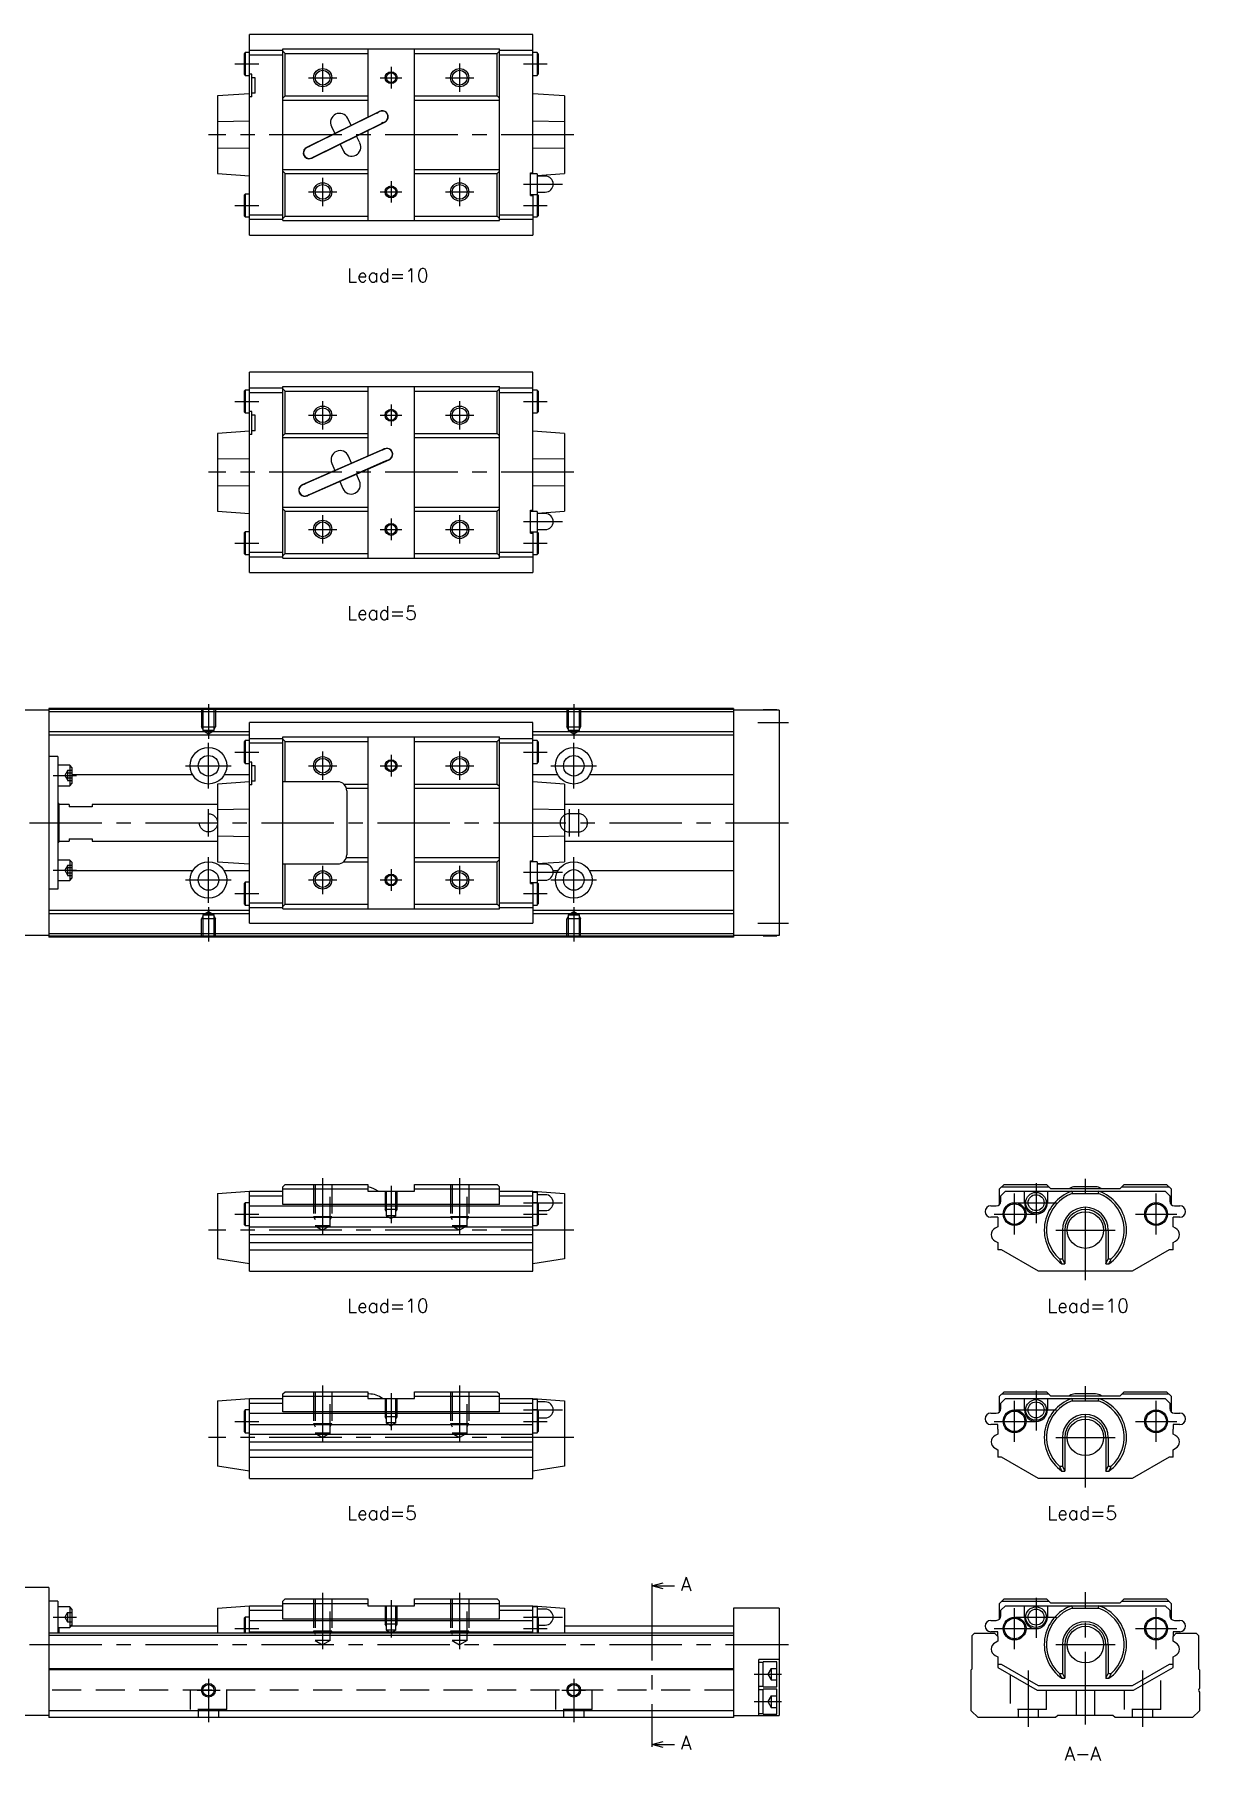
# Model space of a CAD drawing. Extents: x 0 to 424, y -8 to 379.
# Drawn here: x 169 to 424.1, y 0.6 to 378.5 of the extents above; entities that cross this region are included whole.
import ezdxf

# ---------------------------------------------------------------- set-up
doc = ezdxf.new("R2010")
doc.units = 0
doc.header["$LTSCALE"] = 0.5
doc.linetypes.add('CENTER', pattern=[50.8, 31.75, -6.35, 6.35, -6.35])
doc.linetypes.add('DASHED', pattern=[19.05, 12.7, -6.35])
for name, color, linetype in [('MSM_CENTER', 1, 'CENTER'), ('MSM_CONTINUOUS', 7, 'CONTINUOUS'), ('MSM_DASHED', 4, 'DASHED'), ('MSM_NARROW', 5, 'CONTINUOUS'), ('MSM_PART_NUMBER', 7, 'CONTINUOUS')]:
    doc.layers.add(name, color=color, linetype=linetype)
doc.styles.get("Standard").update_dxf_attribs({"font": 'txt.shx', "height": 1, "bigfont": 'bigfont.shx'})

msp = doc.modelspace()

# ---------------------------------------------------------------- linework, layer by layer
at = {"layer": 'MSM_CENTER'}
for p, q in [((212.91, 372.06), (218.11, 372.06)), ((232.11, 372.16), (232.11, 365.96)), ((247.11, 371.43), (247.11, 366.7)), ((262.11, 372.16), (262.11, 365.96)), ((276.11, 372.06), (281.31, 372.06)), ((229.01, 369.06), (235.21, 369.06)), ((244.74, 369.06), (249.47, 369.06)), ((259.01, 369.06), (265.21, 369.06)), ((287.11, 356.56), (207.11, 356.56)), ((229.01, 344.06), (235.21, 344.06)), ((232.11, 347.16), (232.11, 340.96)), ((244.74, 344.06), (249.47, 344.06)), ((247.11, 346.43), (247.11, 341.7)), ((259.01, 344.06), (265.21, 344.06)), ((262.11, 347.16), (262.11, 340.96)), ((276.11, 345.76), (284.61, 345.76)), ((212.91, 341.06), (218.11, 341.06)), ((276.11, 341.06), (281.31, 341.06)), ((212.91, 298.16), (218.11, 298.16)), ((229.01, 295.16), (235.21, 295.16)), ((232.11, 298.26), (232.11, 292.06)), ((244.74, 295.16), (249.47, 295.16)), ((247.11, 297.53), (247.11, 292.8)), ((259.01, 295.16), (265.21, 295.16)), ((262.11, 298.26), (262.11, 292.06)), ((276.11, 298.16), (281.31, 298.16)), ((287.11, 282.66), (207.11, 282.66)), ((232.11, 273.26), (232.11, 267.06)), ((247.11, 272.53), (247.11, 267.8)), ((262.11, 273.26), (262.11, 267.06)), ((229.01, 270.16), (235.21, 270.16)), ((244.74, 270.16), (249.47, 270.16)), ((259.01, 270.16), (265.21, 270.16)), ((276.11, 271.86), (284.61, 271.86)), ((212.91, 267.16), (218.11, 267.16)), ((276.11, 267.16), (281.31, 267.16)), ((207.11, 231.91), (207.11, 224.28)), ((287.11, 231.91), (287.11, 224.28)), ((327.41, 227.91), (334.11, 227.91)), ((207.11, 213.41), (207.11, 223.41)), ((287.11, 213.41), (287.11, 223.41)), ((212.91, 221.41), (218.11, 221.41)), ((232.11, 221.51), (232.11, 215.31)), ((247.11, 220.78), (247.11, 216.05)), ((262.11, 221.51), (262.11, 215.31)), ((276.11, 221.41), (281.31, 221.41)), ((173.11, 216.3), (178.21, 216.3)), ((202.11, 218.41), (212.11, 218.41)), ((229.01, 218.41), (235.21, 218.41)), ((244.74, 218.41), (249.47, 218.41)), ((259.01, 218.41), (265.21, 218.41)), ((282.11, 218.41), (292.11, 218.41)), ((207.11, 202.91), (207.11, 208.91)), ((286.11, 208.91), (286.11, 202.91)), ((288.11, 208.91), (288.11, 202.91)), ((117.11, 205.91), (334.11, 205.91)), ((207.11, 188.41), (207.11, 198.41)), ((232.11, 196.51), (232.11, 190.31)), ((262.11, 196.51), (262.11, 190.31)), ((287.11, 188.41), (287.11, 198.41)), ((173.11, 195.52), (178.21, 195.52)), ((202.11, 193.41), (212.11, 193.41)), ((229.01, 193.41), (235.21, 193.41)), ((244.74, 193.41), (249.47, 193.41)), ((247.11, 195.78), (247.11, 191.05)), ((259.01, 193.41), (265.21, 193.41)), ((276.11, 195.11), (284.61, 195.11)), ((282.11, 193.41), (292.11, 193.41)), ((212.91, 190.41), (218.11, 190.41)), ((276.11, 190.41), (281.31, 190.41)), ((207.11, 187.42), (207.11, 179.91)), ((287.11, 187.42), (287.11, 179.91)), ((327.41, 183.91), (334.11, 183.91)), ((232.11, 128.1), (232.11, 115.71)), ((247.11, 126.45), (247.11, 118.29)), ((262.11, 128.1), (262.11, 115.71)), ((383.65, 115.75), (383.65, 124.75)), ((388.35, 127), (388.35, 118.25)), ((399.15, 105.75), (399.15, 128.05)), ((414.65, 115.75), (414.65, 124.75)), ((276.11, 122.75), (284.61, 122.75)), ((383.85, 122.75), (392.85, 122.75)), ((212.91, 120.25), (218.11, 120.25)), ((276.11, 120.25), (281.31, 120.25)), ((379.15, 120.25), (388.15, 120.25)), ((410.15, 120.25), (419.15, 120.25)), ((287.11, 116.75), (207.11, 116.75)), ((392.65, 116.75), (405.65, 116.75)), ((232.11, 82.72), (232.11, 70.34)), ((247.11, 81.07), (247.11, 72.91)), ((262.11, 82.72), (262.11, 70.34)), ((383.65, 70.37), (383.65, 79.37)), ((388.35, 81.62), (388.35, 72.87)), ((399.15, 60.37), (399.15, 82.67)), ((414.65, 70.37), (414.65, 79.37)), ((276.11, 77.37), (284.61, 77.37)), ((383.85, 77.37), (392.85, 77.37)), ((212.91, 74.87), (218.11, 74.87)), ((276.11, 74.87), (281.31, 74.87)), ((379.15, 74.87), (388.15, 74.87)), ((410.15, 74.87), (419.15, 74.87)), ((287.11, 71.37), (207.11, 71.37)), ((392.65, 71.37), (405.65, 71.37)), ((304.17, 38.36), (304.17, 4.63)), ((232.11, 37.35), (232.11, 24.96)), ((247.11, 35.7), (247.11, 27.54)), ((262.11, 37.35), (262.11, 24.96)), ((388.35, 36.25), (388.35, 27.5)), ((399.15, 8.5), (399.15, 37.5)), ((173.11, 32), (178.21, 32)), ((276.11, 32), (284.61, 32)), ((383.65, 25), (383.65, 34)), ((383.85, 32), (392.85, 32)), ((414.65, 25), (414.65, 34)), ((212.91, 29.5), (218.11, 29.5)), ((276.11, 29.5), (281.31, 29.5)), ((379.15, 29.5), (388.15, 29.5)), ((410.15, 29.5), (419.15, 29.5)), ((117.11, 26), (334.11, 26)), ((392.65, 26), (405.65, 26)), ((326.61, 19.5), (332.61, 19.5)), ((386.65, 20.29), (386.65, 8)), ((411.65, 20.29), (411.65, 8)), ((204.61, 16), (209.68, 16)), ((207.11, 18.5), (207.11, 9)), ((284.53, 16), (289.68, 16)), ((287.11, 18.5), (287.11, 9)), ((326.61, 13.5), (332.61, 13.5))]:
    msp.add_line(p, q, dxfattribs=at)
at = {"layer": 'MSM_CONTINUOUS'}
for p, q in [((278.11, 378.51), (216.11, 378.51)), ((216.11, 334.61), (216.11, 378.51)), ((278.11, 348.01), (278.11, 378.51)), ((215.16, 374.56), (214.91, 374.31)), ((214.91, 374.31), (214.91, 369.81)), ((216.11, 374.56), (215.16, 374.56)), ((215.16, 374.56), (215.16, 369.56)), ((216.11, 375.06), (223.41, 375.06)), ((223.41, 337.76), (223.41, 375.36)), ((223.41, 375.36), (270.81, 375.36)), ((223.91, 374.36), (223.41, 374.86)), ((223.91, 365.06), (223.91, 374.36)), ((223.91, 374.36), (242.01, 374.36)), ((242.01, 375.36), (242.01, 360.41)), ((252.21, 337.76), (252.21, 375.36)), ((252.21, 374.36), (270.31, 374.36)), ((270.81, 374.86), (270.31, 374.36)), ((270.31, 365.06), (270.31, 374.36)), ((270.81, 337.76), (270.81, 375.36)), ((270.81, 375.06), (278.11, 375.06)), ((279.06, 374.56), (278.11, 374.56)), ((279.06, 374.56), (279.06, 369.56)), ((279.31, 374.31), (279.06, 374.56)), ((279.31, 374.31), (279.31, 369.81)), ((216.11, 374.06), (223.41, 374.06)), ((270.81, 374.06), (278.11, 374.06)), ((214.91, 369.81), (215.16, 369.56)), ((215.16, 369.56), (216.11, 369.56)), ((216.61, 369.86), (216.11, 369.86)), ((216.61, 364.86), (216.61, 369.86)), ((217.31, 369.06), (216.61, 369.06)), ((217.31, 365.66), (217.31, 369.06)), ((278.11, 369.56), (279.06, 369.56)), ((279.06, 369.56), (279.31, 369.81)), ((216.11, 365.56), (209.11, 365.06)), ((209.11, 365.06), (209.11, 348.06)), ((216.61, 364.86), (216.11, 364.86)), ((217.31, 365.66), (216.61, 365.66)), ((223.41, 364.56), (223.91, 365.06)), ((223.41, 364.16), (242.01, 364.16)), ((223.91, 365.06), (242.01, 365.06)), ((252.21, 365.06), (270.31, 365.06)), ((252.21, 364.16), (270.81, 364.16)), ((270.31, 365.06), (270.81, 364.56)), ((285.11, 365.06), (278.11, 365.56)), ((285.11, 365.06), (285.11, 348.06)), ((216.11, 359.52), (209.11, 359.43)), ((244.58, 361.68), (228.58, 353.78)), ((243.87, 361.27), (229.34, 354.09)), ((229.73, 351.45), (245.73, 359.35)), ((230.44, 351.85), (244.98, 359.03)), ((238.37, 358.61), (237.62, 360.14)), ((243.87, 361.27), (244.2, 361.4)), ((244.6, 361.63), (244.29, 361.48)), ((245.28, 359.22), (244.98, 359.03)), ((245.39, 359.23), (245.71, 359.39)), ((285.11, 359.43), (278.11, 359.52)), ((234.03, 358.37), (234.79, 356.84)), ((240.28, 354.76), (239.52, 356.28)), ((242.01, 357.51), (242.01, 337.76)), ((209.11, 353.69), (216.11, 353.6)), ((228.92, 353.89), (228.6, 353.73)), ((229.03, 353.9), (229.34, 354.09)), ((229.71, 351.49), (230.02, 351.64)), ((230.11, 351.72), (230.44, 351.85)), ((235.94, 354.51), (236.69, 352.99)), ((278.11, 353.6), (285.11, 353.69)), ((209.11, 348.06), (216.11, 347.56)), ((223.41, 348.96), (242.01, 348.96)), ((223.91, 348.06), (223.41, 348.56)), ((223.91, 348.06), (242.01, 348.06)), ((223.91, 338.76), (223.91, 348.06)), ((252.21, 348.96), (270.81, 348.96)), ((252.21, 348.06), (270.31, 348.06)), ((270.81, 348.56), (270.31, 348.06)), ((270.31, 338.76), (270.31, 348.06)), ((277.61, 348.26), (278.11, 348.26)), ((277.61, 343.26), (277.61, 348.26)), ((279.11, 348.01), (277.61, 348.01)), ((279.11, 347.63), (285.11, 348.06)), ((279.11, 348.01), (279.11, 343.51)), ((280.86, 347.51), (279.11, 347.51)), ((279.11, 344.01), (280.86, 344.01)), ((215.16, 343.56), (214.91, 343.31)), ((214.91, 343.31), (214.91, 338.81)), ((215.16, 343.56), (215.16, 338.56)), ((216.11, 343.56), (215.16, 343.56)), ((277.61, 343.51), (279.11, 343.51)), ((277.61, 343.26), (278.11, 343.26)), ((278.11, 343.51), (278.11, 334.61)), ((279.06, 343.51), (279.06, 338.56)), ((279.31, 343.31), (279.11, 343.51)), ((279.31, 343.31), (279.31, 338.81)), ((214.91, 338.81), (215.16, 338.56)), ((215.16, 338.56), (216.11, 338.56)), ((216.11, 339.06), (223.41, 339.06)), ((216.11, 338.06), (223.41, 338.06)), ((223.41, 338.26), (223.91, 338.76)), ((223.41, 337.76), (270.81, 337.76)), ((223.91, 338.76), (242.01, 338.76)), ((252.21, 338.76), (270.31, 338.76)), ((270.31, 338.76), (270.81, 338.26)), ((270.81, 339.06), (278.11, 339.06)), ((270.81, 338.06), (278.11, 338.06)), ((278.11, 338.56), (279.06, 338.56)), ((279.06, 338.56), (279.31, 338.81)), ((216.11, 334.61), (278.11, 334.61)), ((278.11, 304.61), (216.11, 304.61)), ((216.11, 260.71), (216.11, 304.61)), ((278.11, 274.11), (278.11, 304.61)), ((215.16, 300.66), (214.91, 300.41)), ((214.91, 300.41), (214.91, 295.91)), ((216.11, 300.66), (215.16, 300.66)), ((215.16, 300.66), (215.16, 295.66)), ((216.11, 301.16), (223.41, 301.16)), ((216.11, 300.16), (223.41, 300.16)), ((223.41, 263.86), (223.41, 301.46)), ((223.41, 301.46), (270.81, 301.46)), ((223.91, 300.46), (223.41, 300.96)), ((223.91, 291.16), (223.91, 300.46)), ((223.91, 300.46), (242.01, 300.46)), ((242.01, 301.46), (242.01, 286.21)), ((252.21, 263.86), (252.21, 301.46)), ((252.21, 300.46), (270.31, 300.46)), ((270.81, 300.96), (270.31, 300.46)), ((270.31, 291.16), (270.31, 300.46)), ((270.81, 263.86), (270.81, 301.46)), ((270.81, 301.16), (278.11, 301.16)), ((270.81, 300.16), (278.11, 300.16)), ((279.06, 300.66), (278.11, 300.66)), ((279.06, 300.66), (279.06, 295.66)), ((279.31, 300.41), (279.06, 300.66)), ((279.31, 300.41), (279.31, 295.91)), ((214.91, 295.91), (215.16, 295.66)), ((215.16, 295.66), (216.11, 295.66)), ((216.61, 295.96), (216.11, 295.96)), ((216.61, 290.96), (216.61, 295.96)), ((217.31, 295.16), (216.61, 295.16)), ((217.31, 291.76), (217.31, 295.16)), ((278.11, 295.66), (279.06, 295.66)), ((279.06, 295.66), (279.31, 295.91)), ((216.11, 291.66), (209.11, 291.16)), ((209.11, 291.16), (209.11, 274.16)), ((217.31, 291.76), (216.61, 291.76)), ((223.41, 290.66), (223.91, 291.16)), ((223.91, 291.16), (242.01, 291.16)), ((252.21, 291.16), (270.31, 291.16)), ((270.31, 291.16), (270.81, 290.66)), ((285.11, 291.16), (278.11, 291.66)), ((285.11, 291.16), (285.11, 274.16)), ((216.61, 290.96), (216.11, 290.96)), ((223.41, 290.26), (242.01, 290.26)), ((245.63, 287.8), (227.63, 279.9)), ((244.9, 287.43), (228.4, 280.18)), ((245.65, 287.76), (245.33, 287.61)), ((252.21, 290.26), (270.81, 290.26)), ((216.11, 285.62), (209.11, 285.53)), ((228.68, 277.52), (246.68, 285.42)), ((229.41, 277.9), (245.91, 285.14)), ((234.12, 284.6), (234.8, 283.05)), ((238.46, 284.66), (237.78, 286.21)), ((246.33, 285.32), (246.66, 285.47)), ((285.11, 285.53), (278.11, 285.62)), ((209.11, 279.79), (216.11, 279.7)), ((227.98, 280), (227.65, 279.86)), ((235.85, 280.67), (236.53, 279.11)), ((240.19, 280.72), (239.51, 282.27)), ((242.01, 283.37), (242.01, 263.86)), ((278.11, 279.7), (285.11, 279.79)), ((228.66, 277.57), (228.98, 277.71)), ((209.11, 274.16), (216.11, 273.66)), ((223.41, 275.06), (242.01, 275.06)), ((223.91, 274.16), (223.41, 274.66)), ((223.91, 274.16), (242.01, 274.16)), ((223.91, 264.86), (223.91, 274.16)), ((252.21, 275.06), (270.81, 275.06)), ((252.21, 274.16), (270.31, 274.16)), ((270.81, 274.66), (270.31, 274.16)), ((270.31, 264.86), (270.31, 274.16)), ((277.61, 274.36), (278.11, 274.36)), ((277.61, 269.36), (277.61, 274.36)), ((279.11, 274.11), (277.61, 274.11)), ((279.11, 273.73), (285.11, 274.16)), ((279.11, 274.11), (279.11, 269.61)), ((280.86, 273.61), (279.11, 273.61)), ((215.16, 269.66), (214.91, 269.41)), ((214.91, 269.41), (214.91, 264.91)), ((215.16, 269.66), (215.16, 264.66)), ((216.11, 269.66), (215.16, 269.66)), ((277.61, 269.61), (279.11, 269.61)), ((277.61, 269.36), (278.11, 269.36)), ((278.11, 269.61), (278.11, 260.71)), ((279.06, 269.61), (279.06, 264.66)), ((279.11, 270.11), (280.86, 270.11)), ((279.31, 269.41), (279.11, 269.61)), ((279.31, 269.41), (279.31, 264.91)), ((214.91, 264.91), (215.16, 264.66)), ((215.16, 264.66), (216.11, 264.66)), ((216.11, 265.16), (223.41, 265.16)), ((223.41, 264.36), (223.91, 264.86)), ((223.91, 264.86), (242.01, 264.86)), ((252.21, 264.86), (270.31, 264.86)), ((270.31, 264.86), (270.81, 264.36)), ((270.81, 265.16), (278.11, 265.16)), ((278.11, 264.66), (279.06, 264.66)), ((279.06, 264.66), (279.31, 264.91)), ((216.11, 264.16), (223.41, 264.16)), ((223.41, 263.86), (270.81, 263.86)), ((270.81, 264.16), (278.11, 264.16)), ((216.11, 260.71), (278.11, 260.71)), ((172.11, 230.61), (119.11, 230.61)), ((322.11, 230.91), (172.11, 230.91)), ((172.11, 230.91), (172.11, 180.91)), ((322.11, 230.71), (172.11, 230.71)), ((322.11, 230.91), (322.11, 180.91)), ((332.11, 230.61), (322.11, 230.61)), ((328.61, 230.61), (328.61, 230.66)), ((331.61, 230.66), (328.61, 230.66)), ((331.61, 230.61), (331.61, 230.66)), ((332.11, 230.61), (332.11, 181.21)), ((322.11, 230.21), (172.11, 230.21)), ((278.11, 227.86), (216.11, 227.86)), ((216.11, 183.96), (216.11, 227.86)), ((278.11, 197.36), (278.11, 227.86)), ((216.11, 225.81), (172.11, 225.81)), ((216.11, 225.11), (172.11, 225.11)), ((215.16, 223.91), (214.91, 223.66)), ((214.91, 223.66), (214.91, 219.16)), ((216.11, 223.91), (215.16, 223.91)), ((215.16, 223.91), (215.16, 218.91)), ((216.11, 224.41), (223.41, 224.41)), ((216.11, 223.41), (223.41, 223.41)), ((223.41, 224.71), (270.81, 224.71)), ((223.41, 187.11), (223.41, 224.71)), ((223.91, 223.71), (223.41, 224.21)), ((223.91, 223.71), (242.01, 223.71)), ((223.91, 214.91), (223.91, 223.71)), ((242.01, 224.71), (242.01, 187.11)), ((252.21, 187.11), (252.21, 224.71)), ((252.21, 223.71), (270.31, 223.71)), ((270.81, 224.21), (270.31, 223.71)), ((270.31, 214.41), (270.31, 223.71)), ((270.81, 187.11), (270.81, 224.71)), ((270.81, 224.41), (278.11, 224.41)), ((270.81, 223.41), (278.11, 223.41)), ((322.11, 225.81), (278.11, 225.81)), ((322.11, 225.11), (278.11, 225.11)), ((279.06, 223.91), (278.11, 223.91)), ((279.06, 223.91), (279.06, 218.91)), ((279.31, 223.66), (279.06, 223.91)), ((279.31, 223.66), (279.31, 219.16)), ((174.11, 220.41), (172.11, 220.41)), ((174.11, 220.41), (174.11, 191.41)), ((216.61, 219.21), (216.11, 219.21)), ((216.61, 214.21), (216.61, 219.21)), ((176.71, 218.55), (174.11, 218.55)), ((176.71, 218.55), (176.71, 214.05)), ((177.21, 218.05), (176.71, 218.55)), ((177.21, 218.05), (177.21, 214.55)), ((203.62, 216.45), (177.21, 216.45)), ((216.11, 216.45), (210.59, 216.45)), ((214.91, 219.16), (215.16, 218.91)), ((215.16, 218.91), (216.11, 218.91)), ((217.31, 218.41), (216.61, 218.41)), ((217.31, 215.01), (217.31, 218.41)), ((278.11, 218.91), (279.06, 218.91)), ((283.62, 216.45), (278.11, 216.45)), ((279.06, 218.91), (279.31, 219.16)), ((322.11, 216.45), (290.59, 216.45)), ((174.11, 214.05), (176.71, 214.05)), ((176.71, 214.05), (177.21, 214.55)), ((216.11, 214.91), (209.11, 214.41)), ((209.11, 214.41), (209.11, 197.41)), ((216.61, 214.21), (216.11, 214.21)), ((217.31, 215.01), (216.61, 215.01)), ((235.41, 214.91), (223.41, 214.91)), ((236.73, 214.41), (242.01, 214.41)), ((237.31, 213.51), (242.01, 213.51)), ((237.41, 212.91), (237.41, 198.91)), ((252.21, 214.41), (270.31, 214.41)), ((252.21, 213.51), (270.81, 213.51)), ((270.31, 214.41), (270.81, 213.91)), ((285.11, 214.41), (278.11, 214.91)), ((285.11, 214.41), (285.11, 197.41)), ((174.31, 210.16), (174.11, 210.16)), ((174.31, 210.16), (174.31, 201.66)), ((176.61, 209.91), (174.31, 209.91)), ((176.61, 209.91), (176.61, 209.41)), ((181.61, 209.41), (176.61, 209.41)), ((181.61, 209.91), (181.61, 209.41)), ((209.11, 209.91), (181.61, 209.91)), ((216.11, 208.87), (209.11, 208.78)), ((285.11, 208.78), (278.11, 208.87)), ((322.11, 209.91), (285.11, 209.91)), ((174.11, 201.66), (174.31, 201.66)), ((174.31, 201.91), (176.61, 201.91)), ((176.61, 202.41), (181.61, 202.41)), ((176.61, 202.41), (176.61, 201.91)), ((181.61, 202.41), (181.61, 201.91)), ((181.61, 201.91), (209.11, 201.91)), ((209.11, 203.04), (216.11, 202.95)), ((278.11, 202.95), (285.11, 203.04)), ((285.11, 201.91), (322.11, 201.91)), ((176.71, 197.77), (174.11, 197.77)), ((176.71, 197.77), (176.71, 193.27)), ((177.21, 197.27), (176.71, 197.77)), ((177.21, 197.27), (177.21, 193.77)), ((209.11, 197.41), (216.11, 196.91)), ((223.41, 196.91), (235.41, 196.91)), ((223.91, 188.11), (223.91, 196.91)), ((236.73, 197.41), (242.01, 197.41)), ((237.31, 198.31), (242.01, 198.31)), ((252.21, 198.31), (270.81, 198.31)), ((252.21, 197.41), (270.31, 197.41)), ((270.81, 197.91), (270.31, 197.41)), ((270.31, 188.11), (270.31, 197.41)), ((277.61, 197.61), (278.11, 197.61)), ((277.61, 192.61), (277.61, 197.61)), ((279.11, 197.36), (277.61, 197.36)), ((279.11, 196.98), (285.11, 197.41)), ((279.11, 197.36), (279.11, 192.86)), ((280.86, 196.86), (279.11, 196.86)), ((174.11, 193.27), (176.71, 193.27)), ((176.71, 193.27), (177.21, 193.77)), ((203.62, 195.37), (177.21, 195.37)), ((216.11, 195.37), (210.59, 195.37)), ((215.16, 192.91), (214.91, 192.66)), ((215.16, 192.91), (215.16, 187.91)), ((216.11, 192.91), (215.16, 192.91)), ((277.61, 192.86), (279.11, 192.86)), ((278.11, 192.86), (278.11, 183.96)), ((279.06, 192.86), (279.06, 187.91)), ((279.11, 193.36), (280.86, 193.36)), ((279.31, 192.66), (279.11, 192.86)), ((283.62, 195.37), (282.59, 195.37)), ((322.11, 195.37), (290.59, 195.37)), ((174.11, 191.41), (172.11, 191.41)), ((214.91, 192.66), (214.91, 188.16)), ((277.61, 192.61), (278.11, 192.61)), ((279.31, 192.66), (279.31, 188.16)), ((216.11, 186.71), (172.11, 186.71)), ((216.11, 186.01), (172.11, 186.01)), ((214.91, 188.16), (215.16, 187.91)), ((215.16, 187.91), (216.11, 187.91)), ((216.11, 188.41), (223.41, 188.41)), ((216.11, 187.41), (223.41, 187.41)), ((223.41, 187.61), (223.91, 188.11)), ((223.41, 187.11), (270.81, 187.11)), ((223.91, 188.11), (242.01, 188.11)), ((252.21, 188.11), (270.31, 188.11)), ((270.31, 188.11), (270.81, 187.61)), ((270.81, 188.41), (278.11, 188.41)), ((270.81, 187.41), (278.11, 187.41)), ((278.11, 187.91), (279.06, 187.91)), ((322.11, 186.71), (278.11, 186.71)), ((322.11, 186.01), (278.11, 186.01)), ((279.06, 187.91), (279.31, 188.16)), ((322.11, 181.61), (172.11, 181.61)), ((216.11, 183.96), (278.11, 183.96)), ((172.11, 181.21), (119.11, 181.21)), ((322.11, 181.11), (172.11, 181.11)), ((322.11, 180.91), (172.11, 180.91)), ((332.11, 181.21), (322.11, 181.21)), ((328.61, 181.16), (328.61, 181.21)), ((328.61, 181.16), (331.61, 181.16)), ((331.61, 181.16), (331.61, 181.21)), ((209.11, 124.75), (216.11, 125.25)), ((209.11, 124.75), (209.11, 110.43)), ((216.11, 125.25), (223.41, 125.25)), ((216.11, 107.75), (216.11, 125.25)), ((223.41, 126.25), (223.91, 126.75)), ((223.41, 122.33), (223.41, 126.25)), ((223.41, 125.75), (242.01, 125.75)), ((223.91, 126.75), (242.01, 126.75)), ((242.01, 126.75), (242.01, 125.25)), ((242.01, 125.25), (252.21, 125.25)), ((252.21, 125.25), (252.21, 126.75)), ((252.21, 126.75), (270.31, 126.75)), ((252.21, 125.75), (270.81, 125.75)), ((270.31, 126.75), (270.81, 126.25)), ((270.81, 122.33), (270.81, 126.25)), ((270.81, 125.25), (278.11, 125.25)), ((278.11, 125.25), (285.11, 124.75)), ((278.11, 107.75), (278.11, 125.25)), ((279.11, 125), (278.11, 125)), ((279.11, 125), (279.11, 122.7)), ((285.11, 124.75), (285.11, 110.43)), ((381.34, 126.75), (380.34, 125.75)), ((380.34, 122.33), (380.34, 125.75)), ((380.65, 124.25), (381.65, 125.25)), ((380.84, 126.25), (391.15, 126.25)), ((381.34, 126.75), (390.65, 126.75)), ((381.65, 125.25), (416.65, 125.25)), ((385.85, 122.75), (385.85, 125.25)), ((391.55, 125.85), (390.65, 126.75)), ((390.85, 125.25), (390.85, 122.75)), ((391.55, 125.85), (406.75, 125.85)), ((396.19, 125.25), (396.27, 124.75)), ((396.27, 124.75), (402.02, 124.75)), ((396.9, 126.25), (396.83, 126.24)), ((401.39, 126.25), (396.9, 126.25)), ((402.02, 124.75), (402.1, 125.25)), ((407.65, 126.75), (406.75, 125.85)), ((407.15, 126.25), (417.44, 126.25)), ((407.65, 126.75), (416.94, 126.75)), ((416.65, 125.25), (417.65, 124.25)), ((417.94, 125.75), (416.94, 126.75)), ((417.94, 125.75), (417.94, 122.33)), ((215.16, 122.75), (214.91, 122.5)), ((214.91, 122.5), (214.91, 118)), ((216.11, 122.75), (215.16, 122.75)), ((215.16, 122.75), (215.16, 117.75)), ((216.11, 124.25), (223.41, 124.25)), ((216.11, 122.05), (278.11, 122.05)), ((270.81, 122.33), (223.41, 122.33)), ((270.81, 124.25), (278.11, 124.25)), ((279.06, 122.75), (278.11, 122.75)), ((279.31, 122.5), (279.06, 122.75)), ((279.06, 122.75), (279.06, 117.75)), ((280.86, 124.5), (279.11, 124.5)), ((279.31, 122.5), (279.31, 118)), ((279.31, 121), (280.86, 121)), ((378.45, 122.05), (379.65, 122.05)), ((380.65, 123.05), (380.65, 124.25)), ((417.65, 124.25), (417.65, 123.05)), ((418.65, 122.05), (419.85, 122.05)), ((214.91, 118), (215.16, 117.75)), ((215.16, 117.75), (216.11, 117.75)), ((216.11, 119.55), (278.11, 119.55)), ((216.11, 117.47), (278.11, 117.47)), ((278.11, 117.75), (279.06, 117.75)), ((279.06, 117.75), (279.31, 118)), ((379.95, 119.55), (378.45, 119.55)), ((379.95, 117.47), (379.39, 117.15)), ((379.95, 119.55), (379.95, 117.47)), ((419.85, 119.55), (418.35, 119.55)), ((418.35, 117.47), (418.35, 119.55)), ((418.91, 117.15), (418.35, 117.47)), ((216.11, 115.75), (278.11, 115.75)), ((216.11, 114.02), (278.11, 114.02)), ((379.39, 114.35), (379.95, 114.02)), ((379.95, 114.02), (379.95, 112.41)), ((394.15, 116.75), (394.15, 110.43)), ((394.65, 116.75), (394.65, 109.37)), ((403.65, 116.75), (403.65, 109.37)), ((404.15, 116.75), (404.15, 110.43)), ((418.35, 114.02), (418.91, 114.35)), ((418.35, 112.41), (418.35, 114.02)), ((216.11, 109.37), (209.11, 110.43)), ((216.11, 112.41), (278.11, 112.41)), ((285.11, 110.43), (278.11, 109.37)), ((380.8, 112.41), (379.95, 112.41)), ((388.87, 107.75), (380.8, 112.41)), ((393.46, 110.43), (394.15, 110.43)), ((394.15, 110.43), (394.65, 109.37)), ((403.65, 109.37), (404.15, 110.43)), ((404.15, 110.43), (404.83, 110.43)), ((417.5, 112.41), (409.42, 107.75)), ((418.35, 112.41), (417.5, 112.41)), ((216.11, 107.75), (278.11, 107.75)), ((409.42, 107.75), (388.87, 107.75)), ((393.99, 109.37), (394.65, 109.37)), ((403.65, 109.37), (404.3, 109.37)), ((209.11, 79.37), (216.11, 79.87)), ((209.11, 79.37), (209.11, 65.05)), ((216.11, 79.87), (223.41, 79.87)), ((216.11, 62.37), (216.11, 79.87)), ((223.41, 80.87), (223.91, 81.37)), ((223.41, 76.96), (223.41, 80.87)), ((223.41, 80.37), (242.01, 80.37)), ((223.91, 81.37), (242.01, 81.37)), ((242.01, 81.37), (242.01, 79.87)), ((242.26, 80.87), (242.01, 80.87)), ((242.01, 79.87), (252.21, 79.87)), ((252.21, 79.87), (252.21, 81.37)), ((252.21, 81.37), (270.31, 81.37)), ((252.21, 80.37), (270.81, 80.37)), ((270.31, 81.37), (270.81, 80.87)), ((270.81, 76.96), (270.81, 80.87)), ((270.81, 79.87), (278.11, 79.87)), ((278.11, 79.87), (285.11, 79.37)), ((278.11, 62.37), (278.11, 79.87)), ((279.11, 79.62), (278.11, 79.62)), ((279.11, 79.62), (279.11, 77.32)), ((285.11, 79.37), (285.11, 65.05)), ((381.34, 81.37), (380.34, 80.37)), ((380.34, 76.96), (380.34, 80.37)), ((380.65, 78.87), (381.65, 79.87)), ((380.84, 80.87), (391.15, 80.87)), ((381.34, 81.37), (390.65, 81.37)), ((381.65, 79.87), (416.65, 79.87)), ((385.85, 77.37), (385.85, 79.87)), ((391.55, 80.47), (390.65, 81.37)), ((390.85, 79.87), (390.85, 77.37)), ((391.55, 80.47), (406.75, 80.47)), ((396.19, 79.87), (396.27, 79.37)), ((396.27, 79.37), (402.02, 79.37)), ((396.9, 80.87), (396.83, 80.87)), ((401.39, 80.87), (396.9, 80.87)), ((402.02, 79.37), (402.1, 79.87)), ((407.65, 81.37), (406.75, 80.47)), ((407.15, 80.87), (417.44, 80.87)), ((407.65, 81.37), (416.94, 81.37)), ((416.65, 79.87), (417.65, 78.87)), ((417.94, 80.37), (416.94, 81.37)), ((417.94, 80.37), (417.94, 76.96)), ((215.16, 77.37), (214.91, 77.12)), ((214.91, 77.12), (214.91, 72.62)), ((216.11, 77.37), (215.16, 77.37)), ((215.16, 77.37), (215.16, 72.37)), ((216.11, 78.87), (223.41, 78.87)), ((216.11, 76.67), (278.11, 76.67)), ((270.81, 76.96), (223.41, 76.96)), ((270.81, 78.87), (278.11, 78.87)), ((279.06, 77.37), (278.11, 77.37)), ((279.31, 77.12), (279.06, 77.37)), ((279.06, 77.37), (279.06, 72.37)), ((280.86, 79.12), (279.11, 79.12)), ((279.31, 77.12), (279.31, 72.62)), ((279.31, 75.62), (280.86, 75.62)), ((378.45, 76.67), (379.65, 76.67)), ((380.65, 77.67), (380.65, 78.87)), ((417.65, 78.87), (417.65, 77.67)), ((418.65, 76.67), (419.85, 76.67)), ((214.91, 72.62), (215.16, 72.37)), ((215.16, 72.37), (216.11, 72.37)), ((216.11, 74.17), (278.11, 74.17)), ((216.11, 72.1), (278.11, 72.1)), ((278.11, 72.37), (279.06, 72.37)), ((279.06, 72.37), (279.31, 72.62)), ((379.95, 74.17), (378.45, 74.17)), ((379.95, 72.1), (379.39, 71.77)), ((379.95, 73.17), (379.95, 74.17)), ((379.95, 73.17), (379.95, 72.1)), ((419.85, 74.17), (418.35, 74.17)), ((418.35, 74.17), (418.35, 73.17)), ((418.35, 72.1), (418.35, 73.17)), ((418.91, 71.77), (418.35, 72.1)), ((216.11, 70.37), (278.11, 70.37)), ((216.11, 68.65), (278.11, 68.65)), ((379.39, 68.97), (379.95, 68.65)), ((379.95, 68.65), (379.95, 67.04)), ((394.15, 71.37), (394.15, 65.05)), ((394.65, 71.37), (394.65, 63.99)), ((403.65, 71.37), (403.65, 63.99)), ((404.15, 71.37), (404.15, 65.05)), ((418.35, 68.65), (418.91, 68.97)), ((418.35, 67.04), (418.35, 68.65)), ((216.11, 63.99), (209.11, 65.05)), ((216.11, 67.04), (278.11, 67.04)), ((285.11, 65.05), (278.11, 63.99)), ((380.8, 67.04), (379.95, 67.04)), ((388.87, 62.37), (380.8, 67.04)), ((393.46, 65.05), (394.15, 65.05)), ((394.15, 65.05), (394.65, 63.99)), ((403.65, 63.99), (404.15, 65.05)), ((404.15, 65.05), (404.83, 65.05)), ((417.5, 67.04), (409.42, 62.37)), ((418.35, 67.04), (417.5, 67.04)), ((216.11, 62.37), (278.11, 62.37)), ((409.42, 62.37), (388.87, 62.37)), ((393.99, 63.99), (394.65, 63.99)), ((403.65, 63.99), (404.3, 63.99)), ((172.11, 38.5), (161.61, 38.5)), ((172.11, 38.5), (172.11, 10)), ((304.17, 38.86), (306.67, 39.53)), ((304.17, 39.36), (304.17, 38.36)), ((306.67, 38.19), (304.17, 38.86)), ((304.17, 38.86), (309.17, 38.86)), ((174.11, 35.5), (172.11, 35.5)), ((174.11, 35.5), (174.11, 28.5)), ((176.71, 34.25), (174.11, 34.25)), ((177.21, 33.75), (176.71, 34.25)), ((176.71, 34.25), (176.71, 29.75)), ((209.11, 34), (216.11, 34.5)), ((216.11, 28.5), (216.11, 34.5)), ((216.11, 34.5), (223.41, 34.5)), ((223.41, 35.5), (223.91, 36)), ((223.41, 31.59), (223.41, 35.5)), ((223.41, 35), (242.01, 35)), ((223.91, 36), (242.01, 36)), ((242.01, 36), (242.01, 34.5)), ((242.01, 34.5), (252.21, 34.5)), ((252.21, 34.5), (252.21, 36)), ((252.21, 36), (270.31, 36)), ((252.21, 35), (270.81, 35)), ((270.31, 36), (270.81, 35.5)), ((270.81, 31.59), (270.81, 35.5)), ((270.81, 34.5), (278.11, 34.5)), ((278.11, 34.5), (285.11, 34)), ((278.11, 28.5), (278.11, 34.5)), ((279.11, 34.25), (278.11, 34.25)), ((279.11, 34.25), (279.11, 31.95)), ((381.34, 36), (380.34, 35)), ((380.34, 31.59), (380.34, 35)), ((380.65, 33.5), (381.65, 34.5)), ((380.84, 35.5), (391.15, 35.5)), ((381.34, 36), (390.65, 36)), ((381.65, 34.5), (416.65, 34.5)), ((385.85, 32), (385.85, 34.5)), ((391.55, 35.1), (390.65, 36)), ((390.85, 34.5), (390.85, 32)), ((391.55, 35.1), (406.75, 35.1)), ((396.19, 34.5), (396.27, 34)), ((402.02, 34), (402.1, 34.5)), ((407.65, 36), (406.75, 35.1)), ((407.15, 35.5), (417.44, 35.5)), ((407.65, 36), (416.94, 36)), ((416.65, 34.5), (417.65, 33.5)), ((417.94, 35), (416.94, 36)), ((417.94, 35), (417.94, 31.59)), ((176.71, 29.75), (177.21, 30.25)), ((177.21, 33.75), (177.21, 30.25)), ((209.11, 34), (209.11, 28.5)), ((215.16, 32), (214.91, 31.75)), ((214.91, 31.75), (214.91, 28.5)), ((216.11, 32), (215.16, 32)), ((215.16, 32), (215.16, 28.5)), ((216.11, 33.5), (223.41, 33.5)), ((216.11, 31.3), (278.11, 31.3)), ((270.81, 31.59), (223.41, 31.59)), ((270.81, 33.5), (278.11, 33.5)), ((279.06, 32), (278.11, 32)), ((279.31, 31.75), (279.06, 32)), ((279.06, 32), (279.06, 28.5)), ((280.86, 33.75), (279.11, 33.75)), ((279.31, 31.75), (279.31, 28.5)), ((279.31, 30.25), (280.86, 30.25)), ((285.11, 34), (285.11, 28.5)), ((332.11, 34), (322.11, 34)), ((322.11, 34), (322.11, 10)), ((332.11, 34), (332.11, 10.5)), ((378.45, 31.3), (379.65, 31.3)), ((380.65, 32.3), (380.65, 33.5)), ((396.27, 34), (402.02, 34)), ((417.65, 33.5), (417.65, 32.3)), ((418.65, 31.3), (419.85, 31.3)), ((322.11, 28.5), (172.11, 28.5)), ((322.11, 28), (172.11, 28)), ((174.11, 29.75), (176.71, 29.75)), ((174.31, 29.75), (174.31, 28.5)), ((209.11, 30), (176.96, 30)), ((216.11, 28.8), (278.11, 28.8)), ((322.11, 30), (285.11, 30)), ((374.35, 28), (374.85, 28.5)), ((374.35, 20.7), (374.35, 28)), ((374.85, 28.5), (379.25, 28.5)), ((379.95, 28.8), (378.45, 28.8)), ((379.25, 28.5), (379.95, 27.8)), ((379.95, 26.72), (379.39, 26.4)), ((379.95, 27.8), (379.95, 28.8)), ((379.95, 27.8), (379.95, 26.72)), ((418.35, 28.8), (418.35, 27.8)), ((419.85, 28.8), (418.35, 28.8)), ((418.35, 27.8), (419.05, 28.5)), ((418.35, 26.72), (418.35, 27.8)), ((418.91, 26.4), (418.35, 26.72)), ((419.05, 28.5), (423.45, 28.5)), ((423.45, 28.5), (423.95, 28)), ((423.95, 28), (423.95, 20.7)), ((327.61, 10.5), (327.61, 22.75)), ((332.11, 22.75), (327.61, 22.75)), ((379.39, 23.6), (379.95, 23.28)), ((379.95, 23.28), (379.95, 21)), ((394.15, 26), (394.15, 19.68)), ((394.65, 26), (394.65, 18.62)), ((403.65, 26), (403.65, 18.62)), ((404.15, 26), (404.15, 19.68)), ((418.35, 23.28), (418.91, 23.6)), ((418.35, 21), (418.35, 23.28)), ((322.11, 20.7), (172.11, 20.7)), ((322.11, 20.5), (172.11, 20.5)), ((328.61, 22.1), (327.61, 22.1)), ((328.61, 16.75), (328.61, 22.25)), ((331.61, 22.25), (328.61, 22.25)), ((331.61, 16.75), (331.61, 22.25)), ((374.15, 20.5), (374.35, 20.7)), ((374.15, 11.5), (374.15, 20.5)), ((380.8, 21.66), (379.95, 21.66)), ((379.95, 21), (388.61, 16)), ((388.87, 17), (380.8, 21.66)), ((393.46, 19.68), (394.15, 19.68)), ((394.15, 19.68), (394.65, 18.62)), ((403.65, 18.62), (404.15, 19.68)), ((404.15, 19.68), (404.83, 19.68)), ((417.5, 21.66), (409.42, 17)), ((409.68, 16), (418.35, 21)), ((418.35, 21.66), (417.5, 21.66)), ((423.95, 20.7), (424.15, 20.5)), ((424.15, 20.5), (424.15, 16.4)), ((327.61, 16.9), (328.61, 16.9)), ((328.61, 16.1), (327.61, 16.1)), ((328.61, 16.75), (331.61, 16.75)), ((328.61, 10.75), (328.61, 16.25)), ((331.61, 16.25), (328.61, 16.25)), ((331.61, 10.75), (331.61, 16.25)), ((388.61, 16), (409.68, 16)), ((409.42, 17), (388.87, 17)), ((393.99, 18.62), (394.65, 18.62)), ((403.65, 18.62), (404.3, 18.62)), ((424.15, 15.6), (424.15, 11.5)), ((322.11, 11.5), (172.11, 11.5)), ((375.65, 10), (374.15, 11.5)), ((424.15, 11.5), (422.65, 10)), ((172.11, 10.5), (119.11, 10.5)), ((322.11, 10), (172.11, 10)), ((322.11, 10.5), (332.11, 10.5)), ((327.61, 10.9), (328.61, 10.9)), ((328.61, 10.75), (331.61, 10.75)), ((392.63, 10), (375.65, 10)), ((393.13, 10.5), (392.63, 10)), ((405.15, 10.5), (393.13, 10.5)), ((405.65, 10), (405.15, 10.5)), ((422.65, 10), (405.65, 10)), ((304.17, 4.13), (306.67, 4.8)), ((304.17, 4.63), (304.17, 3.63)), ((306.67, 3.46), (304.17, 4.13)), ((304.17, 4.13), (309.17, 4.13))]:
    msp.add_line(p, q, dxfattribs=at)
for centre, radius in [((232.11, 369.06), 1.62), ((262.11, 369.06), 1.62), ((247.11, 369.06), 1.06), ((232.11, 344.06), 1.62), ((247.11, 344.06), 1.06), ((262.11, 344.06), 1.62), ((232.11, 295.16), 1.62), ((247.11, 295.16), 1.06), ((262.11, 295.16), 1.62), ((232.11, 270.16), 1.62), ((247.11, 270.16), 1.06), ((262.11, 270.16), 1.62), ((207.11, 218.41), 4), ((207.11, 218.41), 2.25), ((232.11, 218.41), 1.62), ((247.11, 218.41), 1.06), ((262.11, 218.41), 1.62), ((287.11, 218.41), 4), ((287.11, 218.41), 2.25), ((207.11, 193.41), 4), ((287.11, 193.41), 4), ((207.11, 193.41), 2.25), ((232.11, 193.41), 1.62), ((247.11, 193.41), 1.06), ((262.11, 193.41), 1.62), ((287.11, 193.41), 2.25), ((388.35, 122.75), 2.25), ((383.65, 120.25), 2.5), ((383.65, 120.25), 2.25), ((388.35, 122.75), 1.75), ((414.65, 120.25), 2.5), ((414.65, 120.25), 2.25), ((399.15, 116.75), 4), ((388.35, 77.37), 2.25), ((383.65, 74.87), 2.5), ((383.65, 74.87), 2.25), ((388.35, 77.37), 1.75), ((414.65, 74.87), 2.5), ((414.65, 74.87), 2.25), ((399.15, 71.37), 4), ((388.35, 32), 2.25), ((383.65, 29.5), 2.5), ((383.65, 29.5), 2.25), ((388.35, 32), 1.75), ((414.65, 29.5), 2.5), ((414.65, 29.5), 2.25), ((399.15, 26), 4), ((207.11, 16), 1.23), ((287.11, 16), 1.23)]:
    msp.add_circle(centre, radius, dxfattribs=at)
for centre, radius, start, end in [((235.83, 359.25), 2, 26.2779, 206.2779), ((245.16, 360.51), 1.3, 275.5498, 137.006), ((245.16, 360.51), 1.25, 296.2779, 116.2779), ((229.16, 352.61), 1.3, 95.5498, 317.006), ((229.16, 352.61), 1.25, 116.2779, 296.2779), ((238.48, 353.87), 2, 206.2779, 26.2779), ((280.86, 345.76), 1.75, 270, 90), ((235.95, 285.41), 2, 23.6961, 203.6961), ((246.3, 283.76), 3.92, 105.6343, 110.9103), ((246.16, 286.61), 1.3, 272.968, 134.4242), ((246.16, 286.61), 1.25, 293.6961, 113.6961), ((245.2, 286.79), 1.8, 293.3543, 304.8918), ((228.16, 278.71), 1.3, 92.968, 314.4242), ((228.16, 278.71), 1.25, 113.6961, 293.6961), ((232.11, 273.16), 7.94, 117.8361, 120.4339), ((238.36, 279.91), 2, 203.6961, 23.6961), ((228.67, 279.56), 1.82, 282.5713, 293.9767), ((280.86, 271.86), 1.75, 270, 90), ((235.41, 212.91), 2, 0, 90), ((235.41, 198.91), 2, 270, 0), ((280.86, 195.11), 1.75, 270, 90), ((241.29, 121.37), 4.88, 52.5564, 81.5517), ((399.15, 116.75), 9, 109.1881, 235.0848), ((399.15, 116.75), 8.5, 109.7499, 228.0214), ((396.94, 124.13), 2.12, 91.0143, 125.7914), ((401.34, 124.11), 2.14, 54.3594, 88.7845), ((399.15, 116.75), 8.5, 311.9786, 70.2501), ((399.15, 116.75), 9, 304.9152, 70.8119), ((280.86, 122.75), 1.75, 270, 90), ((378.45, 120.8), 1.25, 90, 270), ((379.65, 123.05), 1, 270, 0), ((388.35, 122.75), 2.5, 180, 0), ((399.15, 116.75), 5, 0, 180), ((399.15, 116.75), 4.5, 0, 180), ((418.65, 123.05), 1, 180, 270), ((419.85, 120.8), 1.25, 270, 90), ((380.26, 115.63), 1.75, 120.0001, 176.2321), ((380.26, 115.86), 1.75, 183.7679, 239.9999), ((418.03, 115.63), 1.75, 3.7679, 59.9999), ((418.03, 115.86), 1.75, 300.0001, 356.2321), ((400.31, 113.21), 7.4, 202.1059, 211.3183), ((397.98, 113.21), 7.4, 328.6827, 337.893), ((242.23, 75.9), 4.97, 53.0275, 89.6143), ((399.15, 71.37), 9, 109.1881, 235.0848), ((399.15, 71.37), 8.5, 109.7499, 228.0214), ((396.94, 78.76), 2.12, 91.0143, 125.7914), ((401.34, 78.74), 2.14, 54.3594, 88.7845), ((399.15, 71.37), 8.5, 311.9786, 70.2501), ((399.15, 71.37), 9, 304.9152, 70.8119), ((280.86, 77.37), 1.75, 270, 90), ((378.45, 75.42), 1.25, 90, 270), ((379.65, 77.67), 1, 270, 0), ((388.35, 77.37), 2.5, 180, 0), ((399.15, 71.37), 5, 0, 180), ((399.15, 71.37), 4.5, 0, 180), ((418.65, 77.67), 1, 180, 270), ((419.85, 75.42), 1.25, 270, 90), ((380.26, 70.26), 1.75, 120.0001, 176.2321), ((380.26, 70.49), 1.75, 183.7679, 239.9999), ((418.03, 70.26), 1.75, 3.7679, 59.9999), ((418.03, 70.49), 1.75, 300.0001, 356.2321), ((400.31, 67.84), 7.4, 202.1059, 211.3183), ((397.98, 67.84), 7.4, 328.6827, 337.893), ((399.15, 26), 9, 109.1881, 235.0848), ((399.15, 26), 9, 304.9152, 70.8119), ((280.86, 32), 1.75, 270, 90), ((378.45, 30.05), 1.25, 90, 270), ((379.65, 32.3), 1, 270, 0), ((388.35, 32), 2.5, 180, 0), ((399.15, 26), 8.5, 109.7499, 228.0214), ((399.15, 26), 5, 0, 180), ((399.15, 26), 4.5, 0, 180), ((399.15, 26), 8.5, 311.9786, 70.2501), ((418.65, 32.3), 1, 180, 270), ((419.85, 30.05), 1.25, 270, 90), ((380.26, 24.88), 1.75, 120.0001, 176.2321), ((380.26, 25.12), 1.75, 183.7679, 239.9999), ((418.03, 24.88), 1.75, 3.7679, 59.9999), ((418.03, 25.12), 1.75, 300.0001, 356.2321), ((403.5, 24.07), 10.96, 203.6059, 209.8183), ((394.62, 24.16), 11.15, 330.2349, 336.3409), ((424.45, 16), 0.5, 126.8761, 233.1239)]:
    msp.add_arc(centre, radius, start, end, dxfattribs=at)
at = {"layer": 'MSM_DASHED'}
for p, q in [((205.61, 230.91), (205.61, 226.91)), ((205.88, 230.91), (205.88, 226.11)), ((208.34, 226.11), (208.34, 230.91)), ((208.61, 230.91), (208.61, 226.91)), ((285.61, 230.91), (285.61, 226.91)), ((285.88, 230.91), (285.88, 226.11)), ((288.34, 226.11), (288.34, 230.91)), ((288.61, 230.91), (288.61, 226.91)), ((205.61, 226.91), (208.61, 226.91)), ((205.88, 226.44), (205.61, 226.91)), ((208.34, 226.44), (208.61, 226.91)), ((285.61, 226.91), (288.61, 226.91)), ((285.88, 226.44), (285.61, 226.91)), ((288.34, 226.44), (288.61, 226.91)), ((205.88, 226.11), (207.11, 225.4)), ((208.34, 226.11), (205.88, 226.11)), ((207.11, 225.4), (208.34, 226.11)), ((285.88, 226.11), (287.11, 225.4)), ((288.34, 226.11), (285.88, 226.11)), ((287.11, 225.4), (288.34, 226.11)), ((176.21, 217.3), (175.63, 216.3)), ((175.63, 216.3), (176.21, 215.3)), ((176.21, 217.46), (177.21, 217.46)), ((176.21, 217.46), (176.21, 215.15)), ((176.21, 216.88), (177.21, 216.88)), ((176.21, 215.73), (177.21, 215.73)), ((176.21, 215.15), (177.21, 215.15)), ((288.11, 207.91), (286.11, 207.91)), ((286.11, 203.91), (288.11, 203.91)), ((176.21, 196.52), (175.63, 195.52)), ((176.21, 196.67), (177.21, 196.67)), ((176.21, 196.67), (176.21, 194.36)), ((175.63, 195.52), (176.21, 194.52)), ((176.21, 196.1), (177.21, 196.1)), ((176.21, 194.94), (177.21, 194.94)), ((176.21, 194.36), (177.21, 194.36)), ((205.88, 185.38), (205.61, 184.91)), ((207.11, 186.42), (205.88, 185.71)), ((205.88, 185.71), (205.88, 180.91)), ((208.34, 185.71), (205.88, 185.71)), ((208.34, 185.71), (207.11, 186.42)), ((208.34, 180.91), (208.34, 185.71)), ((208.34, 185.38), (208.61, 184.91)), ((285.88, 185.38), (285.61, 184.91)), ((287.11, 186.42), (285.88, 185.71)), ((285.88, 185.71), (285.88, 180.91)), ((288.34, 185.71), (285.88, 185.71)), ((288.34, 185.71), (287.11, 186.42)), ((288.34, 180.91), (288.34, 185.71)), ((288.34, 185.38), (288.61, 184.91)), ((208.61, 184.91), (205.61, 184.91)), ((205.61, 180.91), (205.61, 184.91)), ((208.61, 180.91), (208.61, 184.91)), ((285.61, 180.91), (285.61, 184.91)), ((288.61, 184.91), (285.61, 184.91)), ((288.61, 180.91), (288.61, 184.91)), ((230.11, 126.75), (230.11, 119.75)), ((230.48, 126.75), (230.48, 117.65)), ((233.73, 117.65), (233.73, 126.75)), ((234.11, 126.75), (234.11, 119.75)), ((245.81, 125.25), (245.81, 121.25)), ((246.05, 125.25), (246.05, 119.9)), ((248.16, 119.9), (248.16, 125.25)), ((248.41, 121.25), (248.41, 125.25)), ((260.11, 126.75), (260.11, 119.75)), ((260.48, 126.75), (260.48, 117.65)), ((263.73, 117.65), (263.73, 126.75)), ((264.11, 126.75), (264.11, 119.75)), ((248.41, 121.25), (245.81, 121.25)), ((246.05, 120.8), (245.81, 121.25)), ((248.16, 120.8), (248.41, 121.25)), ((230.11, 119.75), (234.11, 119.75)), ((230.11, 119.75), (230.48, 119.05)), ((233.73, 117.65), (230.48, 117.65)), ((230.48, 117.65), (232.11, 116.71)), ((233.73, 117.65), (232.11, 116.71)), ((233.73, 119.05), (234.11, 119.75)), ((248.16, 119.9), (246.05, 119.9)), ((246.05, 119.9), (247.11, 119.29)), ((248.16, 119.9), (247.11, 119.29)), ((260.11, 119.75), (264.11, 119.75)), ((260.11, 119.75), (260.48, 119.05)), ((263.73, 117.65), (260.48, 117.65)), ((260.48, 117.65), (262.11, 116.71)), ((263.73, 117.65), (262.11, 116.71)), ((263.73, 119.05), (264.11, 119.75)), ((230.11, 81.37), (230.11, 74.37)), ((230.48, 81.37), (230.48, 72.27)), ((233.73, 72.27), (233.73, 81.37)), ((234.11, 81.37), (234.11, 74.37)), ((245.81, 79.87), (245.81, 75.87)), ((246.05, 79.87), (246.05, 74.52)), ((248.16, 74.52), (248.16, 79.87)), ((248.41, 75.87), (248.41, 79.87)), ((260.11, 81.37), (260.11, 74.37)), ((260.48, 81.37), (260.48, 72.27)), ((263.73, 72.27), (263.73, 81.37)), ((264.11, 81.37), (264.11, 74.37)), ((248.41, 75.87), (245.81, 75.87)), ((246.05, 75.42), (245.81, 75.87)), ((248.16, 75.42), (248.41, 75.87)), ((230.11, 74.37), (234.11, 74.37)), ((230.11, 74.37), (230.48, 73.67)), ((233.73, 72.27), (230.48, 72.27)), ((230.48, 72.27), (232.11, 71.34)), ((233.73, 72.27), (232.11, 71.34)), ((233.73, 73.67), (234.11, 74.37)), ((248.16, 74.52), (246.05, 74.52)), ((246.05, 74.52), (247.11, 73.91)), ((248.16, 74.52), (247.11, 73.91)), ((260.11, 74.37), (264.11, 74.37)), ((260.11, 74.37), (260.48, 73.67)), ((263.73, 72.27), (260.48, 72.27)), ((260.48, 72.27), (262.11, 71.34)), ((263.73, 72.27), (262.11, 71.34)), ((263.73, 73.67), (264.11, 74.37)), ((230.11, 36), (230.11, 29)), ((230.48, 36), (230.48, 26.9)), ((233.73, 26.9), (233.73, 36)), ((234.11, 36), (234.11, 29)), ((245.81, 34.5), (245.81, 30.5)), ((246.05, 34.5), (246.05, 29.15)), ((248.16, 29.15), (248.16, 34.5)), ((248.41, 30.5), (248.41, 34.5)), ((260.11, 36), (260.11, 29)), ((260.48, 36), (260.48, 26.9)), ((263.73, 26.9), (263.73, 36)), ((264.11, 36), (264.11, 29)), ((176.21, 33), (175.63, 32)), ((175.63, 32), (176.21, 31)), ((176.21, 33), (177.21, 33)), ((176.21, 33), (176.21, 31)), ((176.21, 32), (177.21, 32)), ((176.21, 31), (177.21, 31)), ((248.41, 30.5), (245.81, 30.5)), ((246.05, 30.05), (245.81, 30.5)), ((248.16, 30.05), (248.41, 30.5)), ((230.11, 29), (234.11, 29)), ((230.11, 29), (230.48, 28.3)), ((233.73, 26.9), (230.48, 26.9)), ((230.48, 26.9), (232.11, 25.96)), ((233.73, 26.9), (232.11, 25.96)), ((233.73, 28.3), (234.11, 29)), ((248.16, 29.15), (246.05, 29.15)), ((246.05, 29.15), (247.11, 28.54)), ((248.16, 29.15), (247.11, 28.54)), ((260.11, 29), (264.11, 29)), ((260.11, 29), (260.48, 28.3)), ((263.73, 26.9), (260.48, 26.9)), ((260.48, 26.9), (262.11, 25.96)), ((263.73, 26.9), (262.11, 25.96)), ((263.73, 28.3), (264.11, 29)), ((330.31, 20.75), (329.58, 19.5)), ((329.58, 19.5), (330.31, 18.25)), ((330.31, 20.75), (331.61, 20.75)), ((330.31, 20.75), (330.31, 18.25)), ((330.31, 19.5), (331.61, 19.5)), ((382.65, 19.44), (382.65, 11.8)), ((415.65, 11.8), (415.65, 19.44)), ((322.11, 16), (172.11, 16)), ((203.11, 16), (203.11, 11.8)), ((211.11, 11.8), (211.11, 16)), ((283.11, 16), (283.11, 11.8)), ((291.11, 11.8), (291.11, 16)), ((330.31, 18.25), (331.61, 18.25)), ((390.65, 11.8), (390.65, 16)), ((397.15, 16), (397.15, 10.5)), ((401.15, 16), (401.15, 10.5)), ((407.65, 16), (407.65, 11.8)), ((211.11, 11.8), (203.11, 11.8)), ((204.86, 11.8), (204.86, 10)), ((209.36, 10), (209.36, 11.8)), ((291.11, 11.8), (283.11, 11.8)), ((284.86, 11.8), (284.86, 10)), ((289.36, 10), (289.36, 11.8)), ((330.31, 14.75), (329.58, 13.5)), ((329.58, 13.5), (330.31, 12.25)), ((330.31, 14.75), (331.61, 14.75)), ((330.31, 14.75), (330.31, 12.25)), ((330.31, 13.5), (331.61, 13.5)), ((330.31, 12.25), (331.61, 12.25)), ((390.65, 11.8), (382.65, 11.8)), ((384.4, 11.8), (384.4, 10)), ((388.9, 10), (388.9, 11.8)), ((415.65, 11.8), (407.65, 11.8)), ((409.4, 11.8), (409.4, 10)), ((413.9, 10), (413.9, 11.8))]:
    msp.add_line(p, q, dxfattribs=at)
msp.add_circle((207.11, 205.91), 2, dxfattribs=at)
for centre, start, end in [((286.11, 205.91), 90, 270), ((288.11, 205.91), 270, 90)]:
    msp.add_arc(centre, 2, start, end, dxfattribs=at)
at = {"layer": 'MSM_NARROW'}
for centre, radius in [((232.11, 369.06), 2), ((247.11, 369.06), 1.3), ((262.11, 369.06), 2), ((232.11, 344.06), 2), ((247.11, 344.06), 1.3), ((262.11, 344.06), 2), ((232.11, 295.16), 2), ((247.11, 295.16), 1.3), ((262.11, 295.16), 2), ((232.11, 270.16), 2), ((262.11, 270.16), 2), ((247.11, 270.16), 1.3), ((232.11, 218.41), 2), ((247.11, 218.41), 1.3), ((262.11, 218.41), 2), ((232.11, 193.41), 2), ((247.11, 193.41), 1.3), ((262.11, 193.41), 2), ((207.11, 16), 1.5), ((287.11, 16), 1.5)]:
    msp.add_circle(centre, radius, dxfattribs=at)

# ---------------------------------------------------------------- texts
at = {"layer": 'MSM_PART_NUMBER'}
for s, p in [('Lead=10', (237.45, 324.28)), ('Lead=5', (237.45, 250.38)), ('Lead=10', (237.45, 98.67)), ('Lead=10', (390.81, 98.67)), ('Lead=5', (237.45, 53.29)), ('Lead=5', (390.81, 53.29)), ('A', (310.59, 37.73)), ('A', (310.59, 3)), ('A-A', (394.59, 0.62))]:
    msp.add_text(s, height=3, dxfattribs=at).set_placement(p)

doc.saveas('drawing.dxf')
